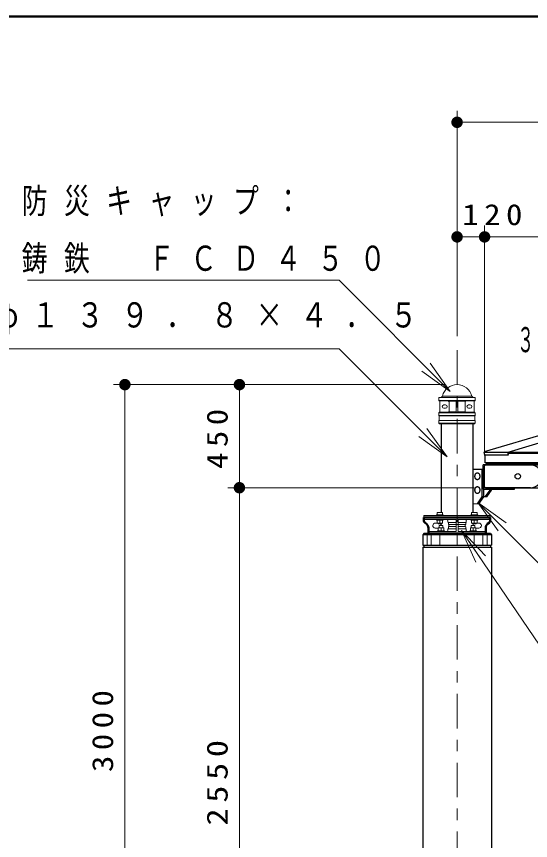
# Model space of a CAD drawing. Units: millimetres on the paper, scale 1:50. Extents: x -365 to 10, y -38 to 257.
# Drawn here: x -131.9 to -87.1, y 185.1 to 257 of the extents above; entities that cross this region are included whole.
import ezdxf
from ezdxf.enums import TextEntityAlignment as Align

# ---------------------------------------------------------------- set-up
doc = ezdxf.new("R2010")
doc.units = ezdxf.units.MM
doc.linetypes.add('USER2', pattern=[6, 3, -1, 1, -1])
doc.layers.add('LY_1', color=7, linetype='Continuous', lineweight=13)
doc.layers.add('LY_2', color=7, linetype='Continuous', lineweight=13)
doc.styles.add('ＭＳ ゴシック', font='')
doc.styles.get('ＭＳ ゴシック').set_extended_font_data('MS Gothic')

# ---------------------------------------------------------------- blocks, each defined once
blk = doc.blocks.new('filled_dot')
at = {"color": 0, "linetype": 'Continuous', "lineweight": -2, "const_width": 1.25}
blk.add_lwpolyline([(-0.625, 0, 1), (0.625, 0, 1)], format="xyb", close=True, dxfattribs=at)

msp = doc.modelspace()

# ---------------------------------------------------------------- linework, layer by layer
at = {"layer": 'LY_1'}
for p, q in [((-93.472, 229.095), (-93.472, 248.764)), ((-93.472, 247.764), (-28.672, 247.764)), ((-91.072, 218.673), (-91.072, 238.764)), ((-93.472, 237.764), (-87.185, 237.764)), ((-91.072, 237.764), (-31.072, 237.764)), ((-95.835, 226.756), (-94.067, 224.281)), ((-94.067, 224.281), (-96.542, 226.049)), ((-94.067, 224.281), (-96.189, 226.402)), ((-94.472, 224.871), (-123.472, 224.871)), ((-122.472, 164.871), (-122.472, 224.871)), ((-112.472, 215.871), (-112.472, 224.871)), ((-95.052, 223.733), (-95.032, 223.753)), ((-95.052, 223.733), (-91.892, 223.733)), ((-95.052, 223.733), (-95.052, 223.473)), ((-95.032, 223.753), (-91.912, 223.753)), ((-94.87, 223.753), (-94.752, 223.871)), ((-94.752, 223.871), (-92.192, 223.871)), ((-92.074, 223.753), (-92.192, 223.871)), ((-91.912, 223.753), (-91.892, 223.733)), ((-91.892, 223.733), (-91.892, 223.473)), ((-95.052, 223.473), (-95.032, 223.453)), ((-95.052, 223.473), (-91.892, 223.473)), ((-95.032, 223.453), (-91.912, 223.453)), ((-95.032, 223.453), (-94.21, 223.417)), ((-94.972, 223.449), (-94.972, 222.457)), ((-94.622, 223.103), (-94.482, 223.103)), ((-94.172, 223.415), (-93.542, 223.415)), ((-94.172, 223.377), (-94.172, 222.528)), ((-93.542, 223.413), (-93.542, 222.493)), ((-92.772, 223.415), (-93.402, 223.415)), ((-93.402, 223.413), (-93.402, 222.493)), ((-92.772, 223.377), (-92.772, 222.528)), ((-91.912, 223.453), (-92.734, 223.417)), ((-92.322, 223.103), (-92.462, 223.103)), ((-91.972, 223.449), (-91.972, 222.457)), ((-91.912, 223.453), (-91.892, 223.473)), ((-95.012, 222.453), (-95.052, 222.413)), ((-95.052, 222.413), (-95.052, 222.173)), ((-95.052, 222.413), (-91.892, 222.413)), ((-95.012, 222.453), (-94.21, 222.488)), ((-95.012, 222.453), (-91.932, 222.453)), ((-94.622, 222.803), (-94.482, 222.803)), ((-94.172, 222.489), (-93.542, 222.489)), ((-92.772, 222.489), (-93.402, 222.489)), ((-91.932, 222.453), (-92.734, 222.488)), ((-92.322, 222.803), (-92.462, 222.803)), ((-91.932, 222.453), (-91.892, 222.413)), ((-91.892, 222.413), (-91.892, 222.173)), ((-95.052, 222.173), (-95.032, 222.153)), ((-95.052, 222.173), (-91.892, 222.173)), ((-95.032, 221.753), (-95.052, 221.733)), ((-95.052, 221.733), (-95.052, 221.493)), ((-95.052, 221.733), (-91.892, 221.733)), ((-95.032, 222.153), (-95.032, 221.753)), ((-95.032, 222.153), (-91.912, 222.153)), ((-95.032, 221.753), (-91.912, 221.753)), ((-91.892, 222.173), (-91.912, 222.153)), ((-91.912, 222.153), (-91.912, 221.753)), ((-91.912, 221.753), (-91.892, 221.733)), ((-91.892, 221.733), (-91.892, 221.493)), ((-96.104, 221.053), (-94.336, 218.579)), ((-95.052, 221.493), (-95.012, 221.453)), ((-95.052, 221.493), (-91.892, 221.493)), ((-95.012, 221.453), (-91.932, 221.453)), ((-91.892, 221.493), (-91.932, 221.453)), ((-94.336, 218.579), (-96.811, 220.346)), ((-94.336, 218.579), (-96.458, 220.7)), ((-91.992, 215.871), (-113.472, 215.871)), ((-112.472, 164.871), (-112.472, 215.871)), ((-91.574, 214.471), (-92.074, 214.471)), ((-89.898, 212.102), (-91.666, 214.577)), ((-91.666, 214.577), (-89.191, 212.809)), ((-91.666, 214.577), (-89.545, 212.456)), ((-94.732, 213.715), (-95.212, 213.715)), ((-95.212, 213.715), (-95.212, 213.515)), ((-94.732, 213.715), (-94.732, 213.515)), ((-92.212, 213.715), (-92.212, 213.515)), ((-91.732, 213.715), (-92.212, 213.715)), ((-91.732, 213.715), (-91.732, 213.515)), ((-90.572, 213.451), (-96.372, 213.451)), ((-96.372, 213.451), (-96.372, 213.271)), ((-96.372, 213.091), (-93.562, 213.091)), ((-95.272, 213.515), (-95.272, 213.451)), ((-94.672, 213.515), (-95.272, 213.515)), ((-95.272, 213.027), (-95.272, 213.091)), ((-95.272, 213.027), (-94.672, 213.027)), ((-95.212, 212.767), (-95.212, 213.027)), ((-94.972, 212.767), (-94.972, 213.027)), ((-94.732, 212.767), (-94.732, 213.027)), ((-94.672, 213.515), (-94.672, 213.451)), ((-94.672, 213.027), (-94.672, 213.091)), ((-94.272, 212.991), (-94.272, 212.871)), ((-93.562, 213.091), (-93.562, 212.051)), ((-93.382, 213.091), (-93.382, 212.051)), ((-90.572, 213.091), (-93.382, 213.091)), ((-92.672, 212.991), (-92.672, 212.871)), ((-92.272, 213.515), (-92.272, 213.451)), ((-91.672, 213.515), (-92.272, 213.515)), ((-92.272, 213.027), (-92.272, 213.091)), ((-91.672, 213.027), (-92.272, 213.027)), ((-92.212, 212.767), (-92.212, 213.027)), ((-91.972, 212.767), (-91.972, 213.027)), ((-91.732, 212.767), (-91.732, 213.027)), ((-91.672, 213.515), (-91.672, 213.451)), ((-91.672, 213.027), (-91.672, 213.091)), ((-90.572, 213.451), (-90.572, 213.271)), ((-95.372, 212.791), (-95.212, 212.791)), ((-95.372, 212.351), (-95.112, 212.351)), ((-95.212, 212.767), (-94.732, 212.767)), ((-95.132, 212.715), (-95.132, 212.767)), ((-95.132, 212.715), (-94.812, 212.715)), ((-95.112, 212.375), (-94.632, 212.375)), ((-95.112, 212.375), (-95.112, 212.115)), ((-94.712, 212.571), (-95.032, 212.571)), ((-95.032, 212.571), (-95.032, 212.375)), ((-94.872, 212.375), (-94.872, 212.115)), ((-94.812, 212.715), (-94.812, 212.767)), ((-94.712, 212.571), (-94.712, 212.375)), ((-94.632, 212.375), (-94.632, 212.115)), ((-94.232, 212.851), (-94.272, 212.871)), ((-94.272, 212.271), (-94.232, 212.291)), ((-94.272, 212.271), (-94.272, 212.151)), ((-93.562, 212.851), (-94.232, 212.851)), ((-94.232, 212.851), (-94.232, 212.671)), ((-94.192, 212.651), (-94.232, 212.671)), ((-94.232, 212.471), (-94.192, 212.491)), ((-94.232, 212.471), (-94.232, 212.291)), ((-93.562, 212.291), (-94.232, 212.291)), ((-93.562, 212.651), (-94.192, 212.651)), ((-94.192, 212.651), (-94.192, 212.491)), ((-93.562, 212.491), (-94.192, 212.491)), ((-93.422, 212.651), (-93.522, 212.651)), ((-93.382, 212.851), (-92.712, 212.851)), ((-93.382, 212.651), (-92.752, 212.651)), ((-93.382, 212.491), (-92.752, 212.491)), ((-93.382, 212.291), (-92.712, 212.291)), ((-92.752, 212.651), (-92.712, 212.671)), ((-92.752, 212.651), (-92.752, 212.491)), ((-92.712, 212.471), (-92.752, 212.491)), ((-92.712, 212.851), (-92.672, 212.871)), ((-92.712, 212.851), (-92.712, 212.671)), ((-92.712, 212.471), (-92.712, 212.291)), ((-92.672, 212.271), (-92.712, 212.291)), ((-92.672, 212.271), (-92.672, 212.151)), ((-91.832, 212.375), (-92.312, 212.375)), ((-92.312, 212.375), (-92.312, 212.115)), ((-92.232, 212.571), (-92.232, 212.375)), ((-91.912, 212.571), (-92.232, 212.571)), ((-91.732, 212.767), (-92.212, 212.767)), ((-92.132, 212.715), (-92.132, 212.767)), ((-91.812, 212.715), (-92.132, 212.715)), ((-92.072, 212.375), (-92.072, 212.115)), ((-91.912, 212.571), (-91.912, 212.375)), ((-91.832, 212.375), (-91.832, 212.115)), ((-91.572, 212.351), (-91.832, 212.351)), ((-91.812, 212.715), (-91.812, 212.767)), ((-91.572, 212.791), (-91.732, 212.791)), ((-96.097, 211.772), (-96.097, 210.871)), ((-95.972, 212.051), (-93.562, 212.051)), ((-95.722, 211.772), (-95.722, 210.871)), ((-95.172, 212.115), (-94.572, 212.115)), ((-95.172, 212.115), (-95.172, 212.051)), ((-94.972, 211.772), (-94.972, 210.871)), ((-94.572, 212.115), (-94.572, 212.051)), ((-93.472, 211.772), (-93.472, 210.871)), ((-90.972, 212.051), (-93.382, 212.051)), ((-91.82, 209.374), (-93.095, 212.135)), ((-93.095, 212.135), (-90.993, 209.937)), ((-93.095, 212.135), (-91.407, 209.655)), ((-92.372, 212.115), (-92.372, 212.051)), ((-92.372, 212.115), (-91.772, 212.115)), ((-91.972, 211.772), (-91.972, 210.871)), ((-91.772, 212.115), (-91.772, 212.051)), ((-91.222, 211.772), (-91.222, 210.871)), ((-90.847, 211.772), (-90.847, 210.871))]:
    msp.add_line(p, q, dxfattribs=at)
at = {"layer": 'LY_1', "linetype": 'USER2'}
msp.add_line((-93.472, 164.871), (-93.472, 228.095), dxfattribs=at)
at = {"layer": 'LY_1', "color": 131, "lineweight": 25}
for p, q in [((-63.743, 227.197), (-91.096, 218.991)), ((-61.577, 227.197), (-89.033, 218.961)), ((-91.058, 218.752), (-91.117, 218.951)), ((-91.058, 218.752), (-88.97, 218.752)), ((-88.97, 218.752), (-89.033, 218.961)), ((-90.972, 217.871), (-90.972, 217.935)), ((-61.072, 217.935), (-90.972, 217.935)), ((-90.036, 218.041), (-90.036, 217.991)), ((-91.072, 215.951), (-91.072, 217.791)), ((-91.072, 215.871), (-91.072, 217.471)), ((-90.992, 217.871), (-61.072, 217.871)), ((-90.092, 217.871), (-90.972, 217.871)), ((-90.892, 217.871), (-90.052, 217.871)), ((-90.457, 215.871), (-91.072, 215.871)), ((-90.992, 215.871), (-61.072, 215.871))]:
    msp.add_line(p, q, dxfattribs=at)
at = {"layer": 'LY_1', "lineweight": 25}
for p, q in [((-94.87, 221.453), (-94.87, 213.715)), ((-92.074, 213.715), (-92.074, 221.453)), ((-91.012, 218.041), (-91.012, 218.752)), ((-61.072, 218.041), (-91.012, 218.041)), ((-91.277, 215.071), (-91.277, 217.471)), ((-91.15, 215.071), (-91.15, 217.471)), ((-90.584, 215.671), (-90.584, 215.871)), ((-90.457, 215.671), (-90.457, 215.871)), ((-91.702, 214.471), (-91.277, 215.071)), ((-91.574, 214.471), (-91.15, 215.071)), ((-90.881, 215.071), (-91.277, 215.071)), ((-91.009, 215.071), (-90.584, 215.671)), ((-90.881, 215.071), (-90.457, 215.671)), ((-90.457, 215.671), (-90.584, 215.671))]:
    msp.add_line(p, q, dxfattribs=at)
at = {"layer": 'LY_1', "color": 4, "lineweight": 25}
for p, q in [((-61.072, 218.961), (-91.072, 218.961)), ((-96.387, 211.871), (-96.472, 211.771)), ((-90.472, 211.772), (-96.472, 211.772)), ((-96.472, 211.77), (-96.472, 210.871)), ((-90.558, 211.871), (-96.386, 211.871)), ((-90.557, 211.872), (-90.471, 211.772)), ((-90.472, 211.77), (-90.472, 210.871)), ((-96.472, 210.871), (-90.472, 210.871)), ((-96.386, 210.871), (-96.386, 210.671)), ((-90.558, 210.871), (-90.558, 210.671)), ((-96.472, 210.671), (-96.472, 167.071)), ((-96.472, 210.671), (-90.472, 210.671)), ((-90.472, 210.671), (-90.472, 167.071))]:
    msp.add_line(p, q, dxfattribs=at)
at = {"layer": 'LY_1', "color": 4}
msp.add_line((-89.004, 218.866), (-61.072, 218.866), dxfattribs=at)
at = {"layer": 'LY_1', "color": 2, "lineweight": 25}
msp.add_line((-91.072, 217.471), (-92.074, 217.471), dxfattribs=at)
at = {"layer": 'LY_1', "color": 40, "lineweight": 25}
for p, q in [((-87.072, 217.871), (-91.192, 217.871)), ((-91.192, 215.751), (-91.192, 217.871)), ((-87.072, 215.871), (-91.192, 215.871)), ((-88.472, 215.751), (-88.472, 215.871)), ((-91.192, 215.751), (-88.472, 215.751))]:
    msp.add_line(p, q, dxfattribs=at)
at = {"layer": 'LY_1', "color": 140, "lineweight": 50}
for p, q in [((-96.372, 213.271), (-96.372, 212.987)), ((-96.372, 213.271), (-90.572, 213.271)), ((-90.572, 213.271), (-90.572, 212.987)), ((-95.972, 212.331), (-95.972, 211.871)), ((-90.972, 212.331), (-90.972, 211.871)), ((-95.972, 211.871), (-90.972, 211.871))]:
    msp.add_line(p, q, dxfattribs=at)
at = {"layer": 'LY_1'}
for points in [[(-94.067, 224.281), (-103.765, 233.978), (-130.968, 233.978)], [(-94.336, 218.579), (-103.765, 228.007), (-144.786, 228.007)], [(-91.666, 214.577), (-81.865, 204.776), (-57.865, 204.776)], [(-93.095, 212.135), (-81.454, 195.034), (-54.167, 195.034)]]:
    msp.add_lwpolyline(points, dxfattribs=at)
at = {"layer": 'LY_1', "lineweight": 25}
for points in [[(-91.701, 217.171), (-91.683, 217.17), (-91.664, 217.166), (-91.646, 217.16), (-91.629, 217.153), (-91.612, 217.143), (-91.595, 217.13), (-91.58, 217.116), (-91.565, 217.1), (-91.551, 217.083), (-91.539, 217.064), (-91.528, 217.043), (-91.518, 217.021), (-91.509, 216.997), (-91.502, 216.973), (-91.496, 216.948), (-91.492, 216.923), (-91.49, 216.897), (-91.489, 216.871), (-91.49, 216.845), (-91.492, 216.819), (-91.496, 216.793), (-91.502, 216.768), (-91.509, 216.744), (-91.518, 216.721), (-91.528, 216.699), (-91.539, 216.678), (-91.551, 216.659), (-91.565, 216.641), (-91.58, 216.625), (-91.595, 216.611), (-91.612, 216.599), (-91.629, 216.589), (-91.646, 216.581), (-91.664, 216.575), (-91.683, 216.572), (-91.701, 216.571), (-91.72, 216.572), (-91.738, 216.575), (-91.756, 216.581), (-91.774, 216.589), (-91.791, 216.599), (-91.807, 216.611), (-91.823, 216.625), (-91.838, 216.641), (-91.851, 216.659), (-91.864, 216.678), (-91.875, 216.699), (-91.885, 216.721), (-91.894, 216.744), (-91.901, 216.768), (-91.906, 216.793), (-91.91, 216.819), (-91.913, 216.845), (-91.913, 216.871), (-91.913, 216.897), (-91.91, 216.923), (-91.906, 216.948), (-91.901, 216.973), (-91.894, 216.997), (-91.885, 217.021), (-91.875, 217.043), (-91.864, 217.064), (-91.851, 217.083), (-91.838, 217.1), (-91.823, 217.116), (-91.807, 217.13), (-91.791, 217.143), (-91.774, 217.153), (-91.756, 217.16), (-91.738, 217.166), (-91.72, 217.17)], [(-91.701, 215.971), (-91.683, 215.97), (-91.664, 215.966), (-91.646, 215.96), (-91.629, 215.953), (-91.612, 215.943), (-91.595, 215.93), (-91.58, 215.916), (-91.565, 215.9), (-91.551, 215.883), (-91.539, 215.864), (-91.528, 215.843), (-91.518, 215.821), (-91.509, 215.797), (-91.502, 215.773), (-91.496, 215.748), (-91.492, 215.723), (-91.49, 215.697), (-91.489, 215.671), (-91.49, 215.645), (-91.492, 215.619), (-91.496, 215.593), (-91.502, 215.568), (-91.509, 215.544), (-91.518, 215.521), (-91.528, 215.499), (-91.539, 215.478), (-91.551, 215.459), (-91.565, 215.441), (-91.58, 215.425), (-91.595, 215.411), (-91.612, 215.399), (-91.629, 215.389), (-91.646, 215.381), (-91.664, 215.375), (-91.683, 215.372), (-91.701, 215.371), (-91.72, 215.372), (-91.738, 215.375), (-91.756, 215.381), (-91.774, 215.389), (-91.791, 215.399), (-91.807, 215.411), (-91.823, 215.425), (-91.838, 215.441), (-91.851, 215.459), (-91.864, 215.478), (-91.875, 215.499), (-91.885, 215.521), (-91.894, 215.544), (-91.901, 215.568), (-91.906, 215.593), (-91.91, 215.619), (-91.913, 215.645), (-91.913, 215.671), (-91.913, 215.697), (-91.91, 215.723), (-91.906, 215.748), (-91.901, 215.773), (-91.894, 215.797), (-91.885, 215.821), (-91.875, 215.843), (-91.864, 215.864), (-91.851, 215.883), (-91.838, 215.9), (-91.823, 215.916), (-91.807, 215.93), (-91.791, 215.943), (-91.774, 215.953), (-91.756, 215.96), (-91.738, 215.966), (-91.72, 215.97)]]:
    msp.add_lwpolyline(points, close=True, dxfattribs=at)
at = {"layer": 'LY_1', "color": 40, "lineweight": 25}
msp.add_circle((-88.172, 216.871), 0.24, dxfattribs=at)
at = {"layer": 'LY_1'}
for centre, radius, start, end in [((-93.472, 223.551), 1.319, 14.00253, 165.99746), ((-94.622, 222.953), 0.15, 90, 270), ((-94.482, 222.953), 0.15, 270, 90), ((-94.212, 223.377), 0.04, 0, 87.5), ((-93.582, 223.413), 0.04, 0, 90), ((-93.362, 223.413), 0.04, 90, 180), ((-92.732, 223.377), 0.04, 92.5, 180), ((-92.462, 222.953), 0.15, 90, 270), ((-92.322, 222.953), 0.15, 270, 90), ((-94.212, 222.528), 0.04, 272.5, 0), ((-93.582, 222.493), 0.04, 270, 0), ((-93.362, 222.493), 0.04, 180, 270), ((-92.732, 222.528), 0.04, 180, 267.5), ((-94.372, 212.991), 0.1, 0, 90), ((-92.572, 212.991), 0.1, 89.99999, 180), ((-95.372, 212.571), 0.22, 90.00001, 267.3386), ((-95.072, 212.571), 0.22, 0.00016, 40.88696), ((-91.872, 212.571), 0.22, 139.11303, 179.99984), ((-91.572, 212.571), 0.22, 270, 90), ((-94.372, 212.151), 0.1, 270, 0), ((-92.572, 212.151), 0.1, 179.99999, 270)]:
    msp.add_arc(centre, radius, start, end, dxfattribs=at)
at = {"layer": 'LY_1', "color": 131, "lineweight": 25}
for centre, radius, start, end in [((-91.087, 218.961), 0.032, 106.69924, 196.69924), ((-90.092, 217.991), 0.056, 270, 0), ((-90.992, 217.791), 0.08, 90, 180), ((-90.992, 215.951), 0.08, 180, 270)]:
    msp.add_arc(centre, radius, start, end, dxfattribs=at)
at = {"layer": 'LY_1', "color": 40, "lineweight": 25}
msp.add_arc((-87.072, 216.871), 1, 270, 90, dxfattribs=at)
at = {"layer": 'LY_1', "color": 140, "lineweight": 50}
for centre, radius, start, end in [((-96.172, 212.987), 0.2, 180, 242.74229), ((-90.772, 212.987), 0.2, 297.25771, 0), ((-96.51, 212.331), 0.538, 0, 62.74229), ((-90.434, 212.331), 0.538, 117.25771, 179.99999)]:
    msp.add_arc(centre, radius, start, end, dxfattribs=at)
at = {"layer": 'LY_2', "lineweight": 50}
msp.add_line((0, 257), (-365, 257), dxfattribs=at)

# ---------------------------------------------------------------- block references
at = {"layer": 'LY_1', "xscale": 0.4, "yscale": 0.4}
for p in [(-93.472, 247.764), (-93.472, 237.764), (-91.072, 237.764)]:
    msp.add_blockref('filled_dot', p, dxfattribs=at)
for p, rotation in [((-91.072, 237.764), 180), ((-122.472, 224.871), 270), ((-112.472, 224.871), 270), ((-112.472, 215.871), 90), ((-112.472, 215.871), 270)]:
    msp.add_blockref('filled_dot', p, dxfattribs=dict(at, rotation=rotation))

# ---------------------------------------------------------------- texts
at = {"layer": 'LY_1', "style": 'ＭＳ ゴシック', "width": 0.5}
msp.add_text('３', height=2.199, dxfattribs=at).set_placement((-87.487, 228.796), align=Align.MIDDLE_CENTER)
at = {"layer": 'LY_1', "style": 'ＭＳ ゴシック'}
for s, insert, char_height, attachment_point in [('\\T1.64;\\W0.75;防災キャップ：', (-131.477, 240.778), 2.199, 4), ('\\T1.33;\\W1.15;120', (-90.154, 238.764), 1.833, 8), ('\\T1.64;\\W0.75;鋳鉄\u3000ＦＣＤ４５０', (-131.477, 235.778), 2.199, 4), ('\\T1.63;\\W0.8;束柱：φ１３９．８×４．５', (-145.316, 230.657), 2.199, 4)]:
    msp.add_mtext(s, dxfattribs=dict(at, insert=insert, char_height=char_height, attachment_point=attachment_point))
at = {"layer": 'LY_1', "char_height": 1.833, "attachment_point": 8, "rotation": 90, "style": 'ＭＳ ゴシック'}
for s, insert in [('\\T1.33;\\W1.15;450', (-113.472, 220.371)), ('\\T1.33;\\W1.15;3000', (-123.472, 194.871)), ('\\T1.33;\\W1.2;2550', (-113.472, 190.371))]:
    msp.add_mtext(s, dxfattribs=dict(at, insert=insert))

doc.saveas('drawing.dxf')
